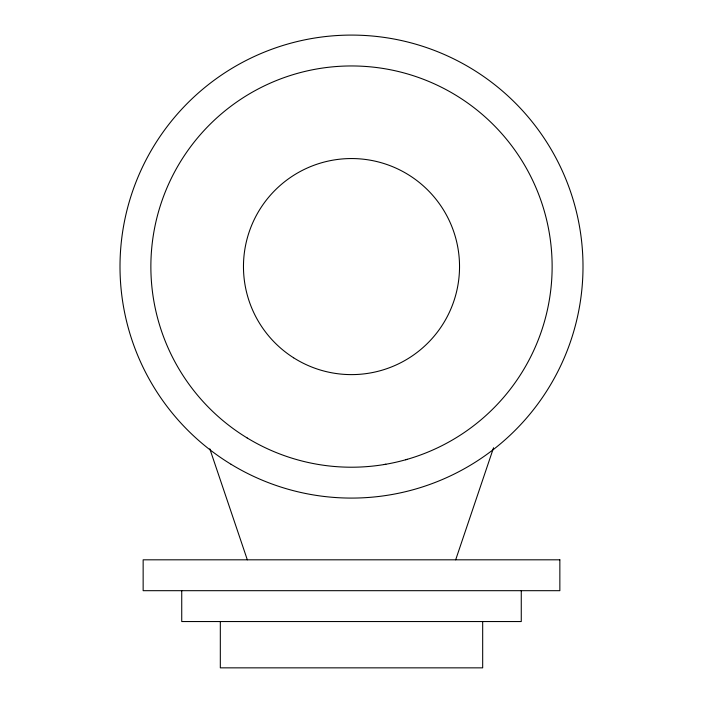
<?xml version="1.0" encoding="UTF-8"?>
<svg xmlns="http://www.w3.org/2000/svg" width="703" height="703" viewBox="0 0 703 703"><rect width="100%" height="100%" fill="white"/><g stroke="black" fill="none" stroke-linecap="round" stroke-linejoin="round"><path stroke-width="1.05" d="M455.676 559.816L493.55 447.767M405.666 459.753L407.265 459.314M384.146 464.534L385.868 464.244M209.802 448.804L247.324 559.816M521.266 590.687L521.266 621.549L181.734 621.549L181.734 590.687M482.68 621.549L482.68 667.85L220.32 667.85L220.32 621.549M559.852 559.816L143.148 559.816L143.148 590.687L559.852 590.687L559.852 559.816M247.113 437.925A200.636 200.636 0 0 0 552.075 271.314A200.636 200.636 0 0 0 255.312 90.511A200.636 200.636 0 0 0 247.113 437.925M231.05 464.279A231.498 231.498 0 0 0 582.936 272.043A231.498 231.498 0 0 0 240.514 63.428A231.498 231.498 0 0 0 231.05 464.279M293.608 357.792A108.034 108.034 0 0 0 459.437 271.121A108.034 108.034 0 0 0 301.455 170.838A108.034 108.034 0 0 0 293.608 357.792"/></g></svg>
